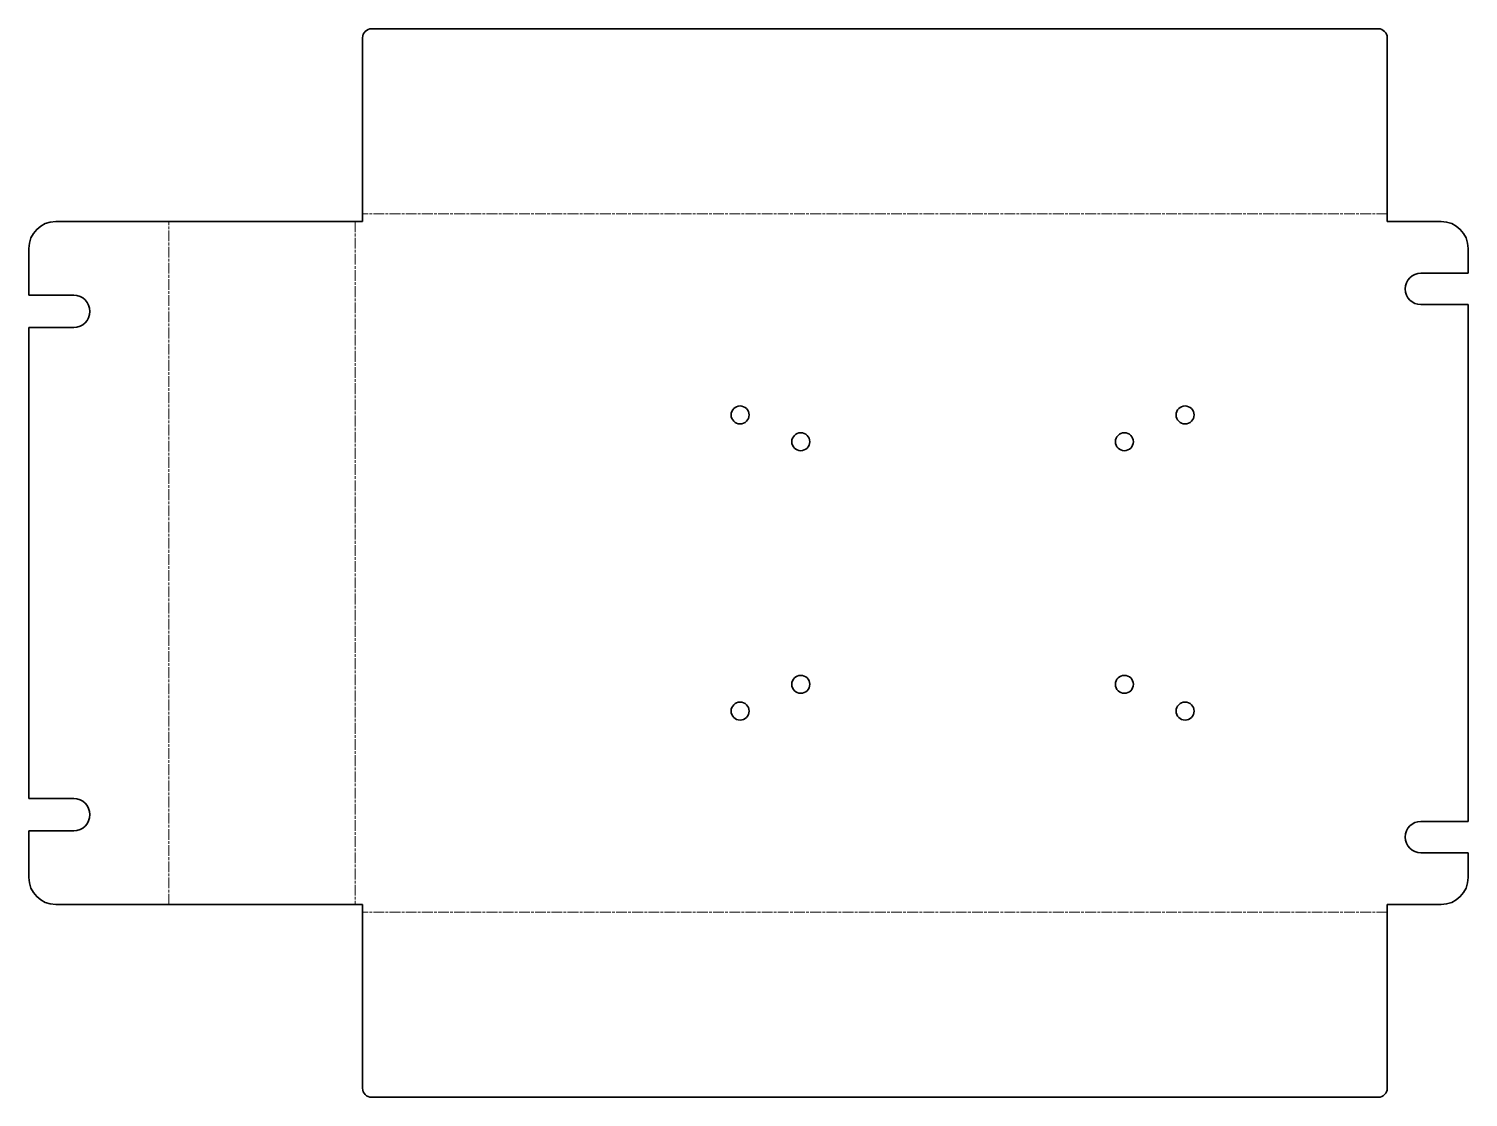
# Model space of a CAD drawing. Header units: millimetres. Extents: x 0 to 320, y 0 to 238.
import ezdxf

# ---------------------------------------------------------------- set-up
doc = ezdxf.new("R2010")
doc.units = ezdxf.units.MM
doc.linetypes.add('Chain', pattern=[13.68, 9.12, -1.14, 2.28, -1.14])
doc.layers.add('SIMUMAK Bend Centerline (ISO)', color=7, linetype='Chain', lineweight=9)
doc.layers.add('SIMUMAK Visible (ISO)', color=7, linetype='Continuous', lineweight=35)

# ---------------------------------------------------------------- blocks, each defined once
blk = doc.blocks.new('CD-IND-30-PRAB-02_Sheet_2_CD-IND-30-PRAB-02')
at = {"layer": 'SIMUMAK Bend Centerline (ISO)', "ltscale": 0.263158}
for p, q in [((142.14, 77.7), (-85.86, 77.7)), ((-128.95, -76), (-128.95, 76)), ((-87.55, 76), (-87.55, -76)), ((142.14, -77.7), (-85.86, -77.7))]:
    blk.add_line(p, q, dxfattribs=at)
at = {"layer": 'SIMUMAK Visible (ISO)'}
for p, q in [((-83.86, 118.89), (140.14, 118.89)), ((-85.86, 76), (-85.86, 116.89)), ((142.14, 116.89), (142.14, 76)), ((-154.14, 76), (-85.86, 76)), ((154.14, 76), (142.14, 76)), ((-160.14, 70), (-160.14, 59.6)), ((160.14, 64.5), (160.14, 70)), ((149.64, 64.5), (160.14, 64.5)), ((-160.14, 59.6), (-150.14, 59.6)), ((160.14, 57.5), (149.64, 57.5)), ((160.14, -57.5), (160.14, 57.5)), ((-160.14, 52.4), (-160.14, -52.4)), ((-150.14, 52.4), (-160.14, 52.4)), ((-160.14, -52.4), (-150.14, -52.4)), ((149.64, -57.5), (160.14, -57.5)), ((-160.14, -59.6), (-160.14, -70)), ((-150.14, -59.6), (-160.14, -59.6)), ((160.14, -64.5), (149.64, -64.5)), ((160.14, -70), (160.14, -64.5)), ((-154.14, -76), (-85.86, -76)), ((-85.86, -116.89), (-85.86, -76)), ((142.14, -76), (142.14, -116.89)), ((142.14, -76), (154.14, -76)), ((140.14, -118.89), (-83.86, -118.89))]:
    blk.add_line(p, q, dxfattribs=at)
for centre in [(-1.86, 32.95), (97.14, 32.95), (11.64, 27), (83.64, 27), (11.64, -27), (83.64, -27), (-1.86, -32.95), (97.14, -32.95)]:
    blk.add_circle(centre, 2, dxfattribs=at)
at = {"layer": 'SIMUMAK Visible (ISO)', "extrusion": (0, 0, -1)}
for centre, radius, start, end in [((83.86, 116.89), 2, 0, 90), ((-140.14, 116.89), 2, 90, 180), ((154.14, 70), 6, 0, 90), ((-154.14, 70), 6, 90, 180), ((-149.64, 61), 3.5, 270, 90), ((150.14, 56), 3.6, 90, 270), ((150.14, -56), 3.6, 90, 270), ((-149.64, -61), 3.5, 270, 90), ((154.14, -70), 6, 270, 360), ((-154.14, -70), 6, 180, 270), ((83.86, -116.89), 2, 270, 0), ((-140.14, -116.89), 2, 180, 270)]:
    blk.add_arc(centre, radius, start, end, dxfattribs=at)

msp = doc.modelspace()

# ---------------------------------------------------------------- block references
msp.add_blockref('CD-IND-30-PRAB-02_Sheet_2_CD-IND-30-PRAB-02', (160.14, 118.89))

doc.saveas('drawing.dxf')
